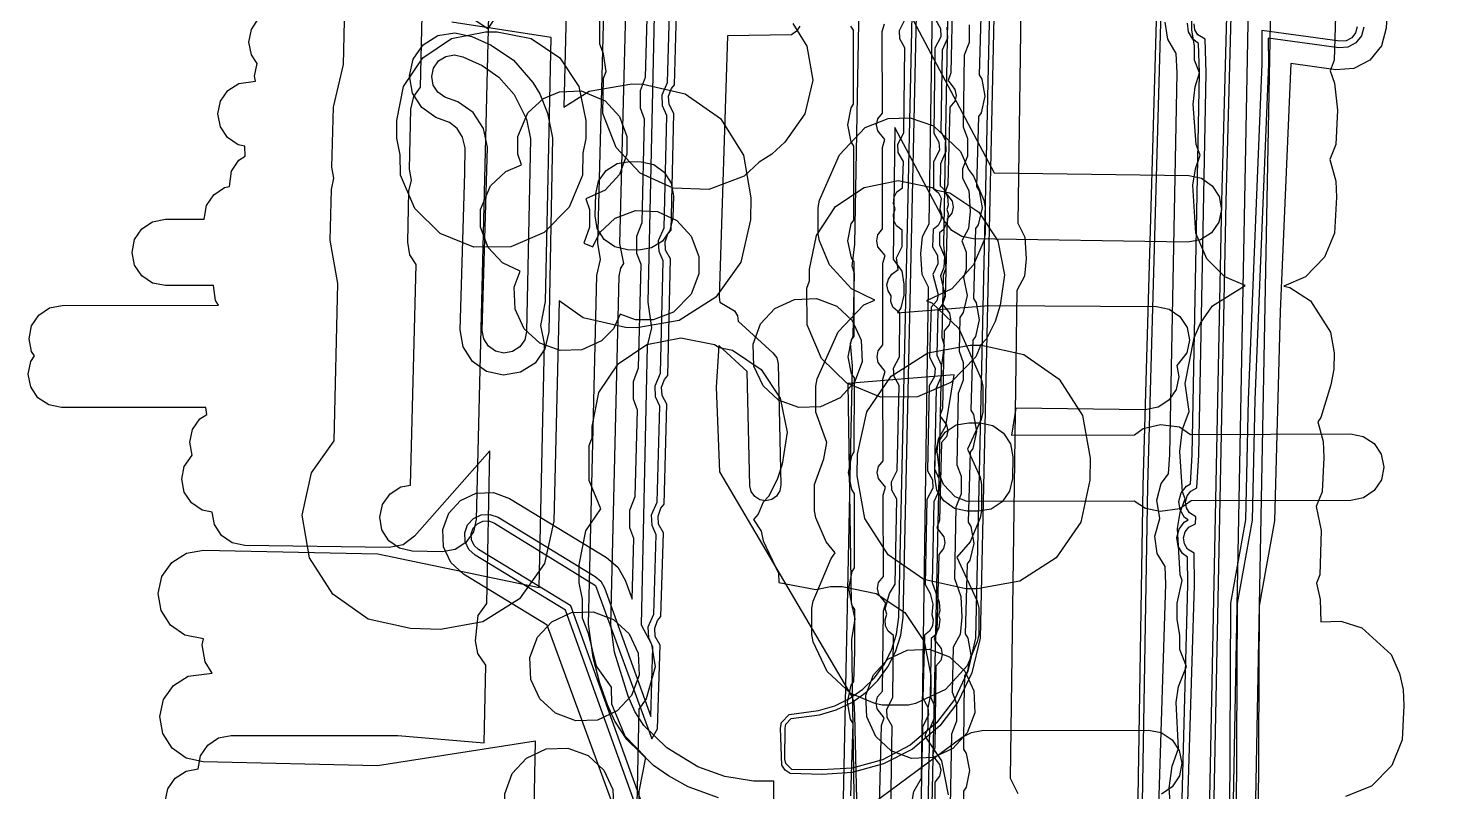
# Model space of a CAD drawing. Header units: metres. Extents: x -3943 to -3664, y 4962 to 6622.
# Drawn here: x -3849 to -3785.4, y 5211.7 to 5246.1 of the extents above; entities that cross this region are included whole.
import ezdxf

# ---------------------------------------------------------------- set-up
doc = ezdxf.new("R2010")
doc.units = ezdxf.units.M
doc.layers.add('AI_GREENING_EXCLUSIONS', color=1, linetype='Continuous')

msp = doc.modelspace()

# ---------------------------------------------------------------- linework, layer by layer
at = {"layer": 'AI_GREENING_EXCLUSIONS'}
for points in [[(-3808.787, 5304.495), (-3807.252, 5270.212), (-3807.121, 5269.806), (-3807.03, 5269.031), (-3807.129, 5268.681), (-3807.083, 5265.752), (-3806.972, 5265.407), (-3807.038, 5264.629), (-3807.172, 5264.167), (-3807.664, 5236.353), (-3807.56, 5235.302), (-3807.684, 5234.959), (-3807.741, 5232.167), (-3807.632, 5231.821), (-3807.772, 5230.794), (-3808.308, 5205.463)], [(-3808.787, 5304.495), (-3807.252, 5270.212), (-3807.121, 5269.806), (-3807.03, 5269.031), (-3807.129, 5268.681), (-3807.083, 5265.752), (-3806.972, 5265.407), (-3807.038, 5264.629), (-3807.172, 5264.167), (-3807.664, 5236.353), (-3807.56, 5235.302), (-3807.684, 5234.959), (-3807.741, 5232.167), (-3807.632, 5231.821), (-3807.772, 5230.794), (-3808.308, 5205.463)], [(-3812.306, 5205.584), (-3811.771, 5230.887), (-3811.865, 5231.908), (-3811.742, 5232.247), (-3811.712, 5233.642), (-3811.687, 5235.048), (-3811.793, 5235.381), (-3811.664, 5236.379), (-3811.163, 5264.68), (-3811.206, 5265.485), (-3811.146, 5265.651), (-3811.119, 5267.157), (-3811.185, 5268.629), (-3811.258, 5268.811), (-3811.231, 5269.663), (-3812.706, 5302.586)], [(-3812.306, 5205.584), (-3811.771, 5230.887), (-3811.865, 5231.908), (-3811.742, 5232.247), (-3811.712, 5233.642), (-3811.687, 5235.048), (-3811.793, 5235.381), (-3811.664, 5236.379), (-3811.163, 5264.68), (-3811.206, 5265.485), (-3811.146, 5265.651), (-3811.119, 5267.157), (-3811.185, 5268.629), (-3811.258, 5268.811), (-3811.231, 5269.663), (-3812.706, 5302.586)], [(-3800.386, 5109.79), (-3799.743, 5141.029), (-3800.071, 5141.366), (-3800.13, 5141.628), (-3800.274, 5146.761), (-3798.953, 5206.737), (-3798.649, 5225.482), (-3797.948, 5250.132), (-3796.846, 5302.512)], [(-3800.189, 5109.636), (-3799.54, 5141.169), (-3799.791, 5141.301), (-3799.93, 5141.634), (-3800.074, 5146.756), (-3798.753, 5206.734), (-3798.449, 5225.477), (-3797.748, 5250.125), (-3796.646, 5302.508)], [(-3793.678, 5301.819), (-3794.26, 5270.079), (-3795.124, 5238.301), (-3796.262, 5181.472), (-3796.586, 5158.029), (-3796.704, 5141.798), (-3796.63, 5134.324)], [(-3793.478, 5301.8), (-3794.06, 5270.075), (-3794.924, 5238.296), (-3796.062, 5181.469), (-3796.386, 5158.027), (-3796.504, 5141.798), (-3796.43, 5134.32)], [(-3804.305, 5295.819), (-3806.015, 5218.608), (-3806.379, 5217.037), (-3807.017, 5215.718), (-3807.826, 5214.661), (-3809.069, 5213.608), (-3810.369, 5212.934), (-3811.782, 5212.549), (-3813.149, 5212.464), (-3814.584, 5212.504), (-3814.814, 5212.656), (-3814.967, 5212.884), (-3815.018, 5214.545), (-3814.971, 5214.798), (-3814.63, 5215.171), (-3813.302, 5215.342), (-3812.576, 5215.555), (-3811.907, 5215.881), (-3811.305, 5216.307), (-3810.782, 5216.822), (-3810.349, 5217.414), (-3810.016, 5218.072), (-3809.791, 5218.784), (-3809.683, 5219.557), (-3808.903, 5254.844)], [(-3804.505, 5295.824), (-3806.215, 5218.611), (-3806.56, 5217.122), (-3807.175, 5215.84), (-3807.985, 5214.782), (-3809.163, 5213.784), (-3810.423, 5213.126), (-3811.795, 5212.748), (-3813.151, 5212.664), (-3814.509, 5212.69), (-3814.782, 5212.961), (-3814.821, 5213.154), (-3814.818, 5214.545), (-3814.784, 5214.725), (-3814.541, 5214.991), (-3813.264, 5215.145), (-3812.504, 5215.368), (-3811.804, 5215.708), (-3811.176, 5216.153), (-3810.63, 5216.691), (-3810.178, 5217.309), (-3809.83, 5217.996), (-3809.596, 5218.74), (-3809.484, 5219.541), (-3808.702, 5254.89)], [(-3792.992, 5295.765), (-3795.886, 5142.744), (-3794.702, 5142.707), (-3794.234, 5142.562), (-3788.933, 5142.45), (-3788.552, 5142.365), (-3788.232, 5142.142), (-3788.022, 5141.813), (-3787.954, 5141.428), (-3788.038, 5141.048), (-3788.262, 5140.728), (-3788.591, 5140.518), (-3788.975, 5140.45), (-3793.127, 5140.538), (-3792.462, 5137.68)], [(-3792.008, 5294.887), (-3794.867, 5143.708), (-3794.666, 5143.706), (-3794.132, 5143.56), (-3788.911, 5143.449), (-3788.149, 5143.281), (-3787.51, 5142.834), (-3787.09, 5142.176), (-3786.954, 5141.407), (-3787.123, 5140.645), (-3787.57, 5140.006)], [(-3823.737, 5285.952), (-3824.8, 5242.557), (-3823.654, 5243.28), (-3821.731, 5243.609), (-3821.223, 5243.596), (-3819.321, 5243.164), (-3817.728, 5242.038), (-3816.688, 5240.388), (-3816.358, 5238.465), (-3816.384, 5237.476), (-3816.815, 5235.573), (-3817.942, 5233.981), (-3819.592, 5232.94), (-3821.515, 5232.611), (-3822.023, 5232.624), (-3823.926, 5233.055), (-3825.013, 5233.825), (-3825.256, 5223.881), (-3825.683, 5221.979), (-3826.805, 5220.384), (-3828.452, 5219.34), (-3830.373, 5219.005), (-3831.731, 5219.037), (-3833.635, 5219.463), (-3835.231, 5220.585), (-3836.276, 5222.232), (-3836.612, 5224.154), (-3836.186, 5226.058), (-3835.171, 5227.502), (-3834.997, 5234.599), (-3835.35, 5236.551), (-3835.293, 5238.85), (-3835.182, 5239.348), (-3835.269, 5239.85), (-3835.203, 5242.549), (-3834.756, 5244.481), (-3834.562, 5252.383)], [(-3827.236, 5286.037), (-3828.755, 5223.967), (-3828.883, 5223.396), (-3829.22, 5222.918), (-3829.714, 5222.604), (-3830.29, 5222.504), (-3831.649, 5222.536), (-3832.22, 5222.664), (-3832.699, 5223), (-3833.012, 5223.495), (-3833.113, 5224.071), (-3832.985, 5224.642), (-3832.648, 5225.121), (-3832.154, 5225.435), (-3831.718, 5225.511), (-3831.475, 5235.454), (-3831.751, 5235.889), (-3831.851, 5236.465), (-3831.794, 5238.765), (-3831.683, 5239.262), (-3831.77, 5239.764), (-3831.704, 5242.464), (-3831.576, 5243.035), (-3831.28, 5243.455), (-3831.04, 5253.238)], [(-3815.326, 5210.364), (-3815.322, 5212.159), (-3816.241, 5212.155), (-3817.542, 5212.366), (-3818.75, 5212.799), (-3820.156, 5213.665), (-3821.194, 5214.674), (-3821.593, 5215.299), (-3821.904, 5215.99), (-3822.509, 5217.981), (-3822.684, 5219.219), (-3822.31, 5234.934), (-3822.232, 5235.299), (-3822.09, 5235.512), (-3822.27, 5236.404), (-3821.403, 5270.093)], [(-3817.818, 5211.405), (-3819.195, 5211.904), (-3820.085, 5212.392), (-3820.756, 5212.864), (-3821.964, 5214.037), (-3822.495, 5214.867), (-3822.826, 5215.605), (-3823.18, 5216.584), (-3823.481, 5217.742), (-3823.684, 5219.242), (-3823.31, 5234.958), (-3823.153, 5235.689), (-3823.269, 5236.428), (-3822.432, 5268.903)], [(-3820.353, 5263.704), (-3821.005, 5233.757), (-3820.844, 5232.603), (-3821.046, 5231.793), (-3821.315, 5219.214), (-3820.841, 5218.339), (-3820.681, 5217.309), (-3821.081, 5215.873), (-3821.416, 5215.402), (-3821.697, 5201.749)], [(-3785.063, 5251.885), (-3785.706, 5251.442), (-3786.469, 5251.279), (-3789.345, 5251.239), (-3788.643, 5251.058), (-3788.02, 5250.588), (-3787.624, 5249.915), (-3787.516, 5249.142), (-3787.689, 5246.113), (-3787.902, 5245.322), (-3788.415, 5244.683), (-3789.14, 5244.303), (-3789.958, 5244.246), (-3791.989, 5244.525), (-3792.471, 5233.345), (-3792.731, 5223.901), (-3793.415, 5220.071), (-3793.471, 5207.269)], [(-3822.086, 5209.704), (-3825.551, 5219.199), (-3829.329, 5221.494), (-3829.904, 5222.021), (-3830.234, 5222.729), (-3830.267, 5223.508), (-3830, 5224.241), (-3829.472, 5224.816), (-3828.765, 5225.146), (-3827.985, 5225.18), (-3827.252, 5224.912), (-3822.87, 5222.25), (-3822.36, 5221.806), (-3822.027, 5221.218), (-3821.72, 5220.364), (-3821.637, 5223.096), (-3821.819, 5223.583), (-3821.819, 5224.374), (-3821.579, 5225), (-3821.475, 5228.893), (-3821.663, 5229.394), (-3821.663, 5230.185), (-3821.429, 5230.795), (-3821.317, 5235.453), (-3821.506, 5235.953), (-3821.506, 5236.745), (-3821.272, 5237.355), (-3821.16, 5242.012), (-3821.348, 5242.512), (-3821.348, 5243.304), (-3821.114, 5243.914), (-3820.995, 5248.192)], [(-3821.046, 5209.623), (-3824.73, 5219.87), (-3828.81, 5222.348), (-3829.097, 5222.612), (-3829.262, 5222.966), (-3829.279, 5223.356), (-3829.145, 5223.722), (-3828.882, 5224.01), (-3828.528, 5224.174), (-3828.138, 5224.191), (-3827.771, 5224.058), (-3823.389, 5221.396), (-3823.134, 5221.174), (-3822.968, 5220.879), (-3820.88, 5215.073), (-3820.784, 5218.202), (-3820.973, 5218.621), (-3820.993, 5219.114), (-3820.737, 5219.683), (-3820.63, 5223.265), (-3820.819, 5223.683), (-3820.839, 5224.177), (-3820.583, 5224.746), (-3820.469, 5229.07), (-3820.664, 5229.494), (-3820.683, 5229.988), (-3820.433, 5230.552), (-3820.312, 5235.629), (-3820.506, 5236.054), (-3820.526, 5236.547), (-3820.275, 5237.111), (-3820.154, 5242.188), (-3820.348, 5242.613), (-3820.368, 5243.106), (-3820.117, 5243.67), (-3819.988, 5248.359)], [(-3820.744, 5209.671), (-3824.484, 5220.071), (-3828.654, 5222.605), (-3828.855, 5222.789), (-3828.971, 5223.037), (-3828.982, 5223.31), (-3828.889, 5223.566), (-3828.704, 5223.768), (-3828.457, 5223.883), (-3828.184, 5223.895), (-3827.927, 5223.801), (-3823.367, 5220.984), (-3820.837, 5214.068), (-3820.576, 5214.519), (-3820.462, 5218.29), (-3820.679, 5218.68), (-3820.699, 5219.054), (-3820.573, 5219.405), (-3820.422, 5219.582), (-3820.308, 5223.352), (-3820.525, 5223.743), (-3820.545, 5224.117), (-3820.419, 5224.467), (-3820.268, 5224.645), (-3820.148, 5229.159), (-3820.369, 5229.554), (-3820.389, 5229.928), (-3820.264, 5230.278), (-3820.116, 5230.451), (-3819.99, 5235.719), (-3820.212, 5236.113), (-3820.232, 5236.487), (-3820.106, 5236.838), (-3819.959, 5237.011), (-3819.833, 5242.278), (-3820.054, 5242.672), (-3820.074, 5243.047), (-3819.949, 5243.397), (-3819.801, 5243.57), (-3819.666, 5248.446)], [(-3807.254, 5247.605), (-3807.34, 5244.11), (-3807.458, 5243.762), (-3807.147, 5243.358), (-3807.101, 5243.089), (-3807.161, 5242.822), (-3807.379, 5242.561), (-3807.466, 5239.066), (-3807.583, 5238.718), (-3807.273, 5238.314), (-3807.226, 5238.045), (-3807.286, 5237.779), (-3807.504, 5237.517), (-3807.591, 5234.022), (-3807.709, 5233.674), (-3807.398, 5233.27), (-3807.351, 5233.001), (-3807.411, 5232.735), (-3807.629, 5232.473), (-3807.716, 5228.978), (-3807.834, 5228.63), (-3807.523, 5228.226), (-3807.477, 5227.957), (-3807.537, 5227.691), (-3807.755, 5227.429), (-3807.842, 5223.934), (-3807.959, 5223.586), (-3807.649, 5223.182), (-3807.602, 5222.913), (-3807.662, 5222.647), (-3807.88, 5222.385), (-3807.967, 5218.89), (-3808.085, 5218.542), (-3807.774, 5218.138), (-3807.727, 5217.869), (-3807.787, 5217.603), (-3808.005, 5217.341), (-3808.054, 5213.665), (-3808.164, 5213.314), (-3807.845, 5212.917), (-3807.793, 5212.649), (-3807.847, 5212.381), (-3808.059, 5212.115), (-3808.072, 5208.226)], [(-3829.36, 5246.86), (-3828.22, 5246.083), (-3827.807, 5246.726)], [(-3814.461, 5246.325), (-3813.829, 5245.315), (-3813.57, 5243.775), (-3813.921, 5242.254), (-3814.826, 5240.983), (-3815.413, 5240.431), (-3815.983, 5240.074), (-3816.656, 5239.441), (-3818.265, 5238.836), (-3819.867, 5238.899), (-3821.362, 5239.582), (-3822.447, 5240.735), (-3823.04, 5242.268), (-3823.006, 5243.871), (-3822.888, 5244.172), (-3823.015, 5244.963), (-3823.18, 5245.396), (-3823.18, 5246.979)], [(-3809.182, 5210.647), (-3809.001, 5211.688), (-3808.661, 5212.292), (-3808.347, 5234.442), (-3808.632, 5235.006), (-3808.689, 5235.943), (-3808.613, 5236.72), (-3808.306, 5237.296), (-3808.167, 5247.099)], [(-3805.964, 5247.173), (-3806.055, 5244.016), (-3805.934, 5243.826), (-3805.801, 5243.057), (-3805.972, 5242.295), (-3806.089, 5242.129), (-3806.18, 5238.972), (-3806.06, 5238.782), (-3805.926, 5238.013), (-3806.098, 5237.251), (-3806.214, 5237.085), (-3806.305, 5233.928), (-3806.185, 5233.738), (-3806.052, 5232.969), (-3806.223, 5232.207), (-3806.34, 5232.041), (-3806.431, 5228.884), (-3806.31, 5228.694), (-3806.177, 5227.925), (-3806.348, 5227.163), (-3806.465, 5226.997), (-3806.556, 5223.84), (-3806.435, 5223.65), (-3806.302, 5222.881), (-3806.474, 5222.119), (-3806.59, 5221.954), (-3806.681, 5218.796), (-3806.561, 5218.606), (-3806.428, 5217.837), (-3806.599, 5217.075), (-3806.716, 5216.91), (-3806.748, 5215.608), (-3806.767, 5213.598), (-3806.642, 5213.41), (-3806.493, 5212.645), (-3806.647, 5211.88), (-3806.76, 5211.711), (-3806.784, 5208.16)], [(-3804.168, 5247.023), (-3804.306, 5237.319), (-3803.991, 5236.696), (-3803.934, 5235.709), (-3804.01, 5234.932), (-3804.349, 5234.295), (-3804.661, 5212.29), (-3804.308, 5211.6)], [(-3797.349, 5210.019), (-3797.477, 5211.838), (-3797.347, 5212.836), (-3797.053, 5213.625), (-3797.168, 5215.707), (-3797.051, 5216.434), (-3796.698, 5217.325), (-3797.003, 5218.096), (-3797.003, 5218.725), (-3797.119, 5219.468), (-3797.118, 5220.186), (-3796.893, 5221.213), (-3796.981, 5221.466), (-3797.097, 5223.555), (-3796.98, 5224.282), (-3796.759, 5224.895), (-3796.875, 5225.214), (-3797.003, 5227.033), (-3796.873, 5228.031), (-3796.573, 5228.83), (-3796.751, 5230.091), (-3796.356, 5232.146), (-3796.066, 5232.822), (-3795.524, 5233.589), (-3794.048, 5234.507), (-3794.973, 5234.911), (-3795.783, 5235.721), (-3796.281, 5236.872), (-3796.413, 5239.043), (-3796.296, 5239.77), (-3796.074, 5240.387), (-3796.262, 5240.879), (-3796.39, 5242.698), (-3796.31, 5243.473), (-3796.115, 5244.1), (-3796.338, 5244.675), (-3796.338, 5245.304), (-3796.454, 5246.047), (-3796.44, 5246.864)], [(-3842.802, 5211.239), (-3842.679, 5211.811), (-3842.346, 5212.292), (-3841.855, 5212.61), (-3841.315, 5212.709), (-3841.204, 5213.298), (-3840.879, 5213.784), (-3840.392, 5214.109), (-3839.818, 5214.224), (-3832.292, 5214.224), (-3828.396, 5213.883), (-3828.329, 5217.392), (-3828.69, 5217.916), (-3828.793, 5218.492), (-3828.674, 5219.623), (-3828.277, 5220.165), (-3828.147, 5227.06), (-3831.539, 5223.201), (-3832.057, 5222.82), (-3832.687, 5222.691), (-3839.2, 5222.784), (-3839.772, 5222.906), (-3840.254, 5223.238), (-3840.572, 5223.729), (-3840.677, 5224.297), (-3841.123, 5224.386), (-3841.61, 5224.711), (-3841.935, 5225.198), (-3842.049, 5225.772), (-3841.935, 5226.346), (-3841.577, 5226.855), (-3841.69, 5227.444), (-3841.566, 5228.016), (-3841.232, 5228.497), (-3840.915, 5228.701), (-3840.96, 5229.014), (-3847.481, 5229.014), (-3848.055, 5229.129), (-3848.542, 5229.454), (-3848.867, 5229.94), (-3848.981, 5230.514), (-3848.867, 5231.088), (-3848.696, 5231.344), (-3848.828, 5231.541), (-3848.943, 5232.115), (-3848.83, 5232.689), (-3848.506, 5233.176), (-3848.019, 5233.502), (-3847.446, 5233.617), (-3840.388, 5233.627), (-3840.526, 5233.837), (-3840.616, 5234.507), (-3842.789, 5234.507), (-3843.363, 5234.621), (-3843.849, 5234.946), (-3844.175, 5235.433), (-3844.289, 5236.007), (-3844.175, 5236.581), (-3843.849, 5237.067), (-3843.363, 5237.392), (-3842.789, 5237.507), (-3841.036, 5237.507), (-3840.929, 5238.119), (-3840.604, 5238.606), (-3840.117, 5238.931), (-3839.898, 5238.975), (-3839.802, 5239.676), (-3839.471, 5240.159), (-3839.192, 5240.341), (-3839.208, 5240.796), (-3839.502, 5240.857), (-3839.986, 5241.187), (-3840.307, 5241.676), (-3840.416, 5242.251), (-3840.296, 5242.824), (-3839.967, 5243.308), (-3839.477, 5243.629), (-3838.719, 5243.736), (-3838.762, 5243.95), (-3838.648, 5244.524), (-3838.908, 5244.914), (-3839.023, 5245.488), (-3838.908, 5246.062), (-3838.583, 5246.549)], [(-3826.327, 5201.78), (-3826.077, 5213.964), (-3833.218, 5212.849), (-3841.087, 5213.032), (-3841.849, 5213.202), (-3842.488, 5213.65), (-3842.906, 5214.309), (-3843.04, 5215.078), (-3842.87, 5215.839), (-3842.422, 5216.478), (-3841.763, 5216.896), (-3840.676, 5217.023), (-3840.999, 5217.538), (-3841.129, 5218.308), (-3841.067, 5218.579), (-3841.918, 5218.749), (-3842.558, 5219.196), (-3842.978, 5219.853), (-3843.115, 5220.622), (-3842.947, 5221.384), (-3842.5, 5222.023), (-3841.842, 5222.444), (-3841.074, 5222.58), (-3833.204, 5222.418), (-3825.91, 5220.897), (-3825.675, 5231.896), (-3825.84, 5232.71), (-3825.635, 5233.791), (-3825.381, 5245.701), (-3829.859, 5246.396)], [(-3814.149, 5246.204), (-3814.301, 5245.977), (-3814.528, 5245.825), (-3817.421, 5245.772), (-3817.798, 5233.987), (-3817.761, 5233.767), (-3817.103, 5233.378), (-3816.967, 5233.141), (-3816.937, 5232.899), (-3815.363, 5231.476), (-3815.196, 5231.249), (-3815.133, 5230.974), (-3815.005, 5225.517), (-3815.051, 5225.248), (-3815.198, 5225.018), (-3815.421, 5224.861), (-3815.688, 5224.801), (-3815.957, 5224.848), (-3816.188, 5224.994), (-3816.345, 5225.218), (-3816.404, 5225.484), (-3816.525, 5230.64), (-3817.813, 5231.804), (-3817.92, 5229.93), (-3817.774, 5226.102), (-3811.801, 5215.979), (-3811.711, 5215.721), (-3811.685, 5215.144), (-3811.572, 5210.696)], [(-3811.843, 5211.502), (-3811.746, 5214.763), (-3811.866, 5214.953), (-3811.998, 5215.722), (-3811.826, 5216.483), (-3811.709, 5216.649), (-3811.674, 5217.996), (-3811.666, 5219.894), (-3811.791, 5220.081), (-3811.945, 5220.846), (-3811.794, 5221.611), (-3811.682, 5221.78), (-3811.677, 5225.12), (-3811.802, 5225.308), (-3811.956, 5226.073), (-3811.805, 5226.838), (-3811.693, 5227.007), (-3811.688, 5230.347), (-3811.813, 5230.534), (-3811.967, 5231.299), (-3811.816, 5232.065), (-3811.704, 5232.234), (-3811.699, 5235.574), (-3811.824, 5235.761), (-3811.978, 5236.526), (-3811.827, 5237.292), (-3811.715, 5237.461), (-3811.71, 5240.801), (-3811.835, 5240.988), (-3811.989, 5241.753), (-3811.838, 5242.519), (-3811.726, 5242.688), (-3811.721, 5246.028), (-3811.846, 5246.215)], [(-3809.156, 5246.713), (-3805.382, 5239.601), (-3796.597, 5239.47), (-3796.024, 5239.347), (-3795.543, 5239.014), (-3795.225, 5238.523), (-3795.119, 5237.947), (-3795.242, 5237.375), (-3795.575, 5236.893), (-3796.066, 5236.575), (-3796.642, 5236.47), (-3806.314, 5236.615), (-3806.835, 5236.717), (-3807.288, 5236.994), (-3807.616, 5237.412), (-3809.859, 5241.638), (-3809.939, 5235.704), (-3809.55, 5235.157), (-3809.449, 5234.58), (-3809.461, 5234.081), (-3809.589, 5233.509), (-3809.748, 5233.284), (-3805.616, 5233.618), (-3798.048, 5233.559), (-3797.475, 5233.44), (-3796.991, 5233.111), (-3796.669, 5232.622), (-3796.559, 5232.047), (-3796.678, 5231.474), (-3797.137, 5230.905), (-3797.041, 5230.395), (-3797.162, 5229.822), (-3797.493, 5229.34), (-3797.983, 5229.02), (-3798.558, 5228.912), (-3804.395, 5228.98), (-3804.591, 5227.765), (-3799.046, 5227.785), (-3798.646, 5228.069), (-3797.866, 5228.25), (-3797.014, 5228.139), (-3796.511, 5227.794), (-3789.293, 5227.82), (-3788.719, 5227.708), (-3788.231, 5227.384), (-3787.904, 5226.899), (-3787.788, 5226.325), (-3787.9, 5225.751), (-3788.224, 5225.263), (-3788.709, 5224.936), (-3789.283, 5224.82), (-3796.491, 5224.794), (-3796.996, 5224.439), (-3797.879, 5224.321), (-3798.553, 5224.461), (-3799.052, 5224.785), (-3806.592, 5224.778), (-3807.14, 5224.982), (-3807.667, 5225.535), (-3807.813, 5225.913), (-3807.947, 5227.021), (-3807.898, 5227.604), (-3807.563, 5228.179), (-3807.191, 5230.484), (-3811.978, 5230.089), (-3811.836, 5220.206), (-3811.665, 5219.474), (-3811.813, 5218.55), (-3811.698, 5210.535), (-3806.827, 5214.142), (-3806.407, 5214.36), (-3805.939, 5214.436), (-3798.413, 5214.462), (-3797.839, 5214.35), (-3797.351, 5214.026), (-3797.024, 5213.541), (-3796.908, 5212.967), (-3797.02, 5212.393), (-3797.343, 5211.905), (-3797.829, 5211.578)], [(-3810.554, 5211.069), (-3810.46, 5214.667), (-3810.342, 5215.015), (-3810.653, 5215.419), (-3810.699, 5215.688), (-3810.639, 5215.955), (-3810.42, 5216.216), (-3810.378, 5219.834), (-3810.27, 5220.185), (-3810.591, 5220.581), (-3810.645, 5220.848), (-3810.592, 5221.116), (-3810.381, 5221.384), (-3810.389, 5225.061), (-3810.281, 5225.412), (-3810.602, 5225.808), (-3810.656, 5226.075), (-3810.603, 5226.343), (-3810.392, 5226.611), (-3810.4, 5230.288), (-3810.292, 5230.639), (-3810.613, 5231.034), (-3810.667, 5231.302), (-3810.614, 5231.57), (-3810.403, 5231.838), (-3810.411, 5235.515), (-3810.303, 5235.866), (-3810.624, 5236.261), (-3810.678, 5236.529), (-3810.625, 5236.797), (-3810.414, 5237.065), (-3810.422, 5240.742), (-3810.314, 5241.093), (-3810.635, 5241.488), (-3810.689, 5241.756), (-3810.636, 5242.024), (-3810.425, 5242.292), (-3810.433, 5245.968), (-3810.325, 5246.32)], [(-3810.05, 5210.8), (-3809.977, 5214.633), (-3810.202, 5215.031), (-3810.222, 5215.405), (-3809.953, 5215.925), (-3809.918, 5218.73), (-3810.164, 5218.923), (-3810.286, 5219.167), (-3810.305, 5219.439), (-3810.222, 5219.686), (-3810.297, 5219.935), (-3810.102, 5220.627), (-3809.851, 5221.05), (-3809.776, 5224.883), (-3810, 5225.28), (-3810.02, 5225.655), (-3809.75, 5226.175), (-3809.674, 5230.008), (-3809.899, 5230.405), (-3809.918, 5230.779), (-3809.648, 5231.3), (-3809.63, 5233.262), (-3809.954, 5233.532), (-3810.045, 5233.79), (-3810.032, 5234.05), (-3810.17, 5234.269), (-3810.216, 5234.539), (-3810.155, 5234.805), (-3809.997, 5235.028), (-3809.707, 5235.232), (-3809.791, 5235.762), (-3809.526, 5236.278), (-3809.537, 5237.016), (-3809.785, 5237.207), (-3809.908, 5237.451), (-3809.929, 5237.723), (-3809.848, 5237.971), (-3809.924, 5238.219), (-3809.898, 5238.49), (-3809.77, 5238.732), (-3809.512, 5238.92), (-3809.476, 5240.111), (-3809.705, 5240.513), (-3809.724, 5240.887), (-3809.459, 5241.403), (-3809.409, 5245.237), (-3809.637, 5245.638), (-3809.657, 5246.013), (-3809.392, 5246.529)], [(-3808.033, 5246.512), (-3807.804, 5246.11), (-3807.785, 5245.736), (-3808.05, 5245.22), (-3808.1, 5241.386), (-3807.872, 5240.985), (-3807.852, 5240.61), (-3808.117, 5240.094), (-3808.113, 5238.87), (-3807.896, 5238.689), (-3807.773, 5238.445), (-3807.825, 5237.951), (-3807.756, 5237.727), (-3807.782, 5237.456), (-3807.91, 5237.214), (-3808.137, 5237.036), (-3808.167, 5236.261), (-3807.939, 5235.859), (-3807.919, 5235.485), (-3808.14, 5235.014), (-3807.903, 5234.092), (-3807.964, 5233.826), (-3808.225, 5233.539), (-3808.29, 5231.274), (-3808.046, 5230.779), (-3808.066, 5230.405), (-3808.316, 5229.982), (-3808.391, 5226.149), (-3808.167, 5225.752), (-3808.147, 5225.378), (-3808.417, 5224.857), (-3808.493, 5221.025), (-3808.269, 5220.627), (-3808.144, 5220.147), (-3808.199, 5219.653), (-3808.132, 5219.429), (-3808.16, 5219.158), (-3808.29, 5218.917), (-3808.518, 5218.74), (-3808.594, 5215.9), (-3808.369, 5215.502), (-3808.35, 5215.128), (-3808.619, 5214.608), (-3808.692, 5210.775)], [(-3807.51, 5246.169), (-3807.491, 5245.676), (-3807.733, 5245.121), (-3807.779, 5241.481), (-3807.577, 5241.044), (-3807.558, 5240.551), (-3807.8, 5239.995), (-3807.811, 5239.004), (-3807.66, 5238.874), (-3807.484, 5238.526), (-3807.454, 5238.137), (-3807.516, 5237.948), (-3807.458, 5237.758), (-3807.495, 5237.369), (-3807.678, 5237.025), (-3807.839, 5236.892), (-3807.847, 5236.355), (-3807.625, 5235.821), (-3807.645, 5235.328), (-3807.806, 5234.952), (-3807.604, 5234.084), (-3807.69, 5233.704), (-3807.928, 5233.378), (-3807.969, 5231.366), (-3807.772, 5230.936), (-3807.752, 5230.443), (-3807.999, 5229.882), (-3808.07, 5226.241), (-3807.873, 5225.811), (-3807.853, 5225.318), (-3808.101, 5224.757), (-3808.172, 5221.116), (-3807.855, 5220.226), (-3807.827, 5219.837), (-3807.891, 5219.648), (-3807.834, 5219.458), (-3807.874, 5219.07), (-3808.059, 5218.726), (-3808.22, 5218.595), (-3808.273, 5215.992), (-3808.075, 5215.562), (-3808.056, 5215.069), (-3808.302, 5214.508), (-3808.371, 5210.867)], [(-3806.51, 5246.27), (-3806.51, 5245.478), (-3806.733, 5244.895), (-3806.776, 5241.669), (-3806.578, 5241.145), (-3806.578, 5240.353), (-3806.801, 5239.769), (-3806.806, 5239.359), (-3806.521, 5238.795), (-3806.463, 5237.858), (-3806.537, 5237.082), (-3806.834, 5236.522), (-3806.645, 5236.019), (-3806.645, 5235.228), (-3806.769, 5234.88), (-3806.604, 5234.057), (-3806.777, 5233.296), (-3806.934, 5233.075), (-3806.964, 5231.546), (-3806.772, 5231.037), (-3806.772, 5230.245), (-3807.001, 5229.646), (-3807.065, 5226.422), (-3806.873, 5225.912), (-3806.873, 5225.12), (-3807.103, 5224.521), (-3807.167, 5221.297), (-3806.89, 5220.489), (-3806.838, 5219.552), (-3806.918, 5218.776), (-3807.228, 5218.2), (-3807.268, 5216.174), (-3807.075, 5215.662), (-3807.075, 5214.871), (-3807.304, 5214.273), (-3807.366, 5211.049)], [(-3797.977, 5210.082), (-3797.634, 5221.037), (-3797.663, 5221.834), (-3798.016, 5222.433), (-3798.125, 5223.206), (-3797.894, 5224.009), (-3798.034, 5224.834), (-3797.839, 5225.589), (-3797.512, 5226.024), (-3797.445, 5226.888), (-3797.113, 5244.101), (-3797.161, 5244.97), (-3797.546, 5245.622), (-3797.655, 5246.395)], [(-3796.968, 5208.527), (-3796.635, 5221.011), (-3796.651, 5222.26), (-3796.874, 5222.427), (-3797.072, 5222.763), (-3797.127, 5223.15), (-3797.029, 5223.528), (-3796.795, 5223.839), (-3796.627, 5223.938), (-3796.783, 5224.055), (-3796.981, 5224.391), (-3797.036, 5224.778), (-3796.938, 5225.156), (-3796.704, 5225.467), (-3796.521, 5225.575), (-3796.446, 5226.869), (-3796.113, 5244.099), (-3796.161, 5245.433), (-3796.404, 5245.616), (-3796.602, 5245.952), (-3796.657, 5246.339)], [(-3796.751, 5207.307), (-3796.335, 5221.003), (-3796.346, 5222.441), (-3796.65, 5222.627), (-3796.789, 5222.863), (-3796.827, 5223.133), (-3796.759, 5223.397), (-3796.595, 5223.616), (-3796.291, 5223.764), (-3796.274, 5224.074), (-3796.559, 5224.255), (-3796.698, 5224.491), (-3796.736, 5224.761), (-3796.668, 5225.025), (-3796.504, 5225.244), (-3796.224, 5225.389), (-3796.146, 5226.863), (-3795.813, 5244.099), (-3795.86, 5245.625), (-3796.18, 5245.816), (-3796.319, 5246.051), (-3796.357, 5246.322)], [(-3788.987, 5246.187), (-3789.061, 5245.911), (-3789.241, 5245.687), (-3789.495, 5245.554), (-3789.781, 5245.534), (-3793.289, 5246.016), (-3793.29, 5244.51), (-3793.912, 5229.364), (-3794.03, 5223.941), (-3794.714, 5220.192), (-3794.77, 5207.302)], [(-3788.687, 5246.17), (-3788.794, 5245.775), (-3789.05, 5245.455), (-3789.413, 5245.265), (-3789.822, 5245.237), (-3793.01, 5245.675), (-3792.99, 5244.498), (-3793.612, 5229.354), (-3793.73, 5223.932), (-3794.414, 5220.164), (-3794.47, 5207.294)], [(-3789.971, 5246.667), (-3790.036, 5244.675), (-3790.219, 5244.196), (-3790.016, 5243.641), (-3789.883, 5242.424), (-3789.96, 5240.879), (-3790.226, 5240.202), (-3789.958, 5239.215), (-3789.919, 5238.498), (-3790.013, 5236.872), (-3790.466, 5235.788), (-3791.321, 5234.911), (-3792.306, 5234.482), (-3792.032, 5234.421), (-3791.1, 5233.824), (-3790.194, 5232.403), (-3790.028, 5231.479), (-3790.052, 5230.744), (-3790.189, 5230.039), (-3790.639, 5228.559), (-3790.763, 5228.367), (-3790.535, 5227.476), (-3790.496, 5226.759), (-3790.573, 5225.214), (-3790.837, 5224.542), (-3790.614, 5223.457), (-3790.68, 5221.466), (-3790.822, 5221.085), (-3790.663, 5220.358), (-3790.64, 5219.35), (-3789.736, 5219.374), (-3788.788, 5219.074), (-3787.462, 5217.864), (-3787.077, 5217.008), (-3786.922, 5216.288), (-3786.883, 5215.571), (-3786.96, 5214.027), (-3787.43, 5212.861), (-3788.352, 5211.939), (-3789.517, 5211.47)], [(-3821.41, 5211.271), (-3821.41, 5211.697), (-3821.103, 5213.231), (-3822.037, 5214.185), (-3822.641, 5215.63), (-3822.657, 5216.392), (-3823.33, 5217.349), (-3823.684, 5218.819), (-3823.96, 5219.517), (-3823.96, 5220.36), (-3824.109, 5221.11), (-3824.109, 5221.912), (-3823.805, 5223.443), (-3823.136, 5224.443), (-3823.653, 5225.719), (-3823.653, 5227.302), (-3823.529, 5227.638), (-3823.529, 5228.151), (-3823.224, 5229.682), (-3822.357, 5230.979), (-3821.059, 5231.847), (-3819.529, 5232.151), (-3817.998, 5231.847), (-3817.799, 5231.713), (-3817.196, 5231.594), (-3815.898, 5230.726), (-3815.031, 5229.429), (-3814.727, 5227.898), (-3814.948, 5226.457), (-3815.16, 5225.802), (-3815.552, 5225.012), (-3815.801, 5224.745), (-3816.031, 5224.196), (-3816.243, 5223.963), (-3815.891, 5223.438), (-3815.804, 5222.997), (-3815.111, 5221.538), (-3815.095, 5221.111), (-3813.428, 5220.803), (-3812.76, 5220.936), (-3812.238, 5220.931), (-3810.707, 5220.627), (-3809.41, 5219.759), (-3808.542, 5218.462), (-3808.238, 5216.931), (-3808.238, 5216.125), (-3808.369, 5215.466), (-3808.369, 5214.541), (-3808.502, 5214.184), (-3807.759, 5213.074), (-3807.455, 5211.543)]]:
    msp.add_lwpolyline(points, dxfattribs=at)
for points in [[(-3831.166, 5244.788), (-3829.868, 5245.655), (-3828.337, 5245.959), (-3827.815, 5245.954), (-3826.284, 5245.65), (-3824.987, 5244.783), (-3824.12, 5243.485), (-3823.815, 5241.954), (-3823.815, 5241.148), (-3823.946, 5240.489), (-3823.962, 5239.487), (-3824.566, 5238.042), (-3825.69, 5236.898), (-3827.198, 5236.251), (-3828.859, 5236.235), (-3830.381, 5236.855), (-3831.525, 5237.979), (-3832.172, 5239.487), (-3832.188, 5240.408), (-3832.337, 5241.157), (-3832.337, 5241.959), (-3832.033, 5243.49), (-3831.166, 5244.788)], [(-3825.485, 5232.417), (-3825.655, 5231.655), (-3826.104, 5231.017), (-3826.763, 5230.599), (-3827.532, 5230.465), (-3828.293, 5230.635), (-3828.932, 5231.084), (-3829.35, 5231.743), (-3829.484, 5232.511), (-3829.266, 5239.6), (-3829.258, 5240.729), (-3829.376, 5241.207), (-3829.612, 5241.597), (-3829.961, 5241.86), (-3830.577, 5242.088), (-3831.215, 5242.536), (-3831.633, 5243.195), (-3831.767, 5243.964), (-3831.597, 5244.726), (-3831.148, 5245.364), (-3830.489, 5245.782), (-3829.72, 5245.916), (-3828.959, 5245.746), (-3828.078, 5245.356), (-3827.082, 5244.674), (-3826.2, 5243.674), (-3825.89, 5243.155), (-3825.533, 5242.293), (-3825.311, 5241.169), (-3825.485, 5232.417)], [(-3826.794, 5231.74), (-3827.124, 5231.531), (-3827.508, 5231.464), (-3827.889, 5231.549), (-3828.208, 5231.774), (-3828.417, 5232.103), (-3828.484, 5232.488), (-3828.248, 5240.753), (-3828.426, 5241.6), (-3828.896, 5242.319), (-3829.593, 5242.8), (-3830.172, 5243.002), (-3830.492, 5243.227), (-3830.701, 5243.556), (-3830.768, 5243.94), (-3830.682, 5244.321), (-3830.458, 5244.64), (-3830.129, 5244.849), (-3829.744, 5244.916), (-3829.363, 5244.831), (-3828.483, 5244.442), (-3827.735, 5243.916), (-3827.04, 5243.132), (-3826.493, 5242.013), (-3826.311, 5241.132), (-3826.485, 5232.44), (-3826.57, 5232.06), (-3826.794, 5231.74)], [(-3828.566, 5237.939), (-3828.117, 5239.015), (-3827.418, 5239.662), (-3826.717, 5239.955), (-3826.875, 5240.435), (-3826.875, 5241.227), (-3826.427, 5242.302), (-3825.727, 5242.95), (-3825.005, 5243.252), (-3824.019, 5243.291), (-3822.943, 5242.843), (-3822.296, 5242.143), (-3821.954, 5241.227), (-3821.954, 5240.435), (-3822.296, 5239.518), (-3822.943, 5238.819), (-3823.803, 5238.418), (-3823.645, 5237.939), (-3823.645, 5237.147), (-3823.905, 5236.424), (-3823.496, 5236.253), (-3823.184, 5236.9), (-3822.485, 5237.547), (-3821.568, 5237.889), (-3820.582, 5237.85), (-3819.701, 5237.44), (-3819.053, 5236.741), (-3818.712, 5235.824), (-3818.712, 5235.033), (-3819.053, 5234.116), (-3819.86, 5233.309), (-3820.777, 5232.968), (-3821.568, 5232.968), (-3822.254, 5233.213), (-3822.566, 5232.566), (-3823.106, 5232.025), (-3823.987, 5231.616), (-3824.973, 5231.577), (-3825.89, 5231.918), (-3826.589, 5232.566), (-3826.999, 5233.447), (-3827.038, 5234.433), (-3826.778, 5235.156), (-3827.577, 5235.531), (-3828.224, 5236.23), (-3828.566, 5237.147), (-3828.566, 5237.939)], [(-3813.434, 5229.98), (-3813.368, 5230.303), (-3812.427, 5232.425), (-3811.267, 5233.647), (-3810.761, 5233.857), (-3811.817, 5234.366), (-3812.805, 5235.44), (-3813.258, 5236.523), (-3813.323, 5236.846), (-3813.323, 5238.033), (-3813.258, 5238.356), (-3812.354, 5240.414), (-3811.194, 5241.636), (-3810.164, 5242.043), (-3809.17, 5242.07), (-3808.12, 5241.718), (-3806.896, 5240.559), (-3806.531, 5239.752), (-3806.304, 5239.439), (-3805.85, 5238.356), (-3805.785, 5238.033), (-3805.785, 5236.846), (-3805.85, 5236.523), (-3806.304, 5235.44), (-3807.291, 5234.366), (-3808.429, 5233.823), (-3808.193, 5233.729), (-3806.969, 5232.57), (-3805.961, 5230.303), (-3805.895, 5229.98), (-3805.895, 5228.793), (-3805.961, 5228.47), (-3806.588, 5227.129), (-3806.013, 5225.865), (-3805.948, 5225.543), (-3805.948, 5224.355), (-3806.013, 5224.033), (-3806.466, 5222.95), (-3807.069, 5222.261), (-3806.14, 5220.277), (-3806.075, 5219.955), (-3806.075, 5218.767), (-3806.14, 5218.445), (-3806.593, 5217.361), (-3807.581, 5216.288), (-3808.927, 5215.657), (-3809.25, 5215.592), (-3810.437, 5215.592), (-3810.76, 5215.657), (-3811.843, 5216.11), (-3812.917, 5217.098), (-3813.548, 5218.445), (-3813.613, 5218.767), (-3813.613, 5219.955), (-3813.548, 5220.277), (-3812.729, 5222.201), (-3812.556, 5222.452), (-3812.968, 5222.95), (-3813.421, 5224.033), (-3813.486, 5224.355), (-3813.486, 5225.543), (-3813.073, 5226.697), (-3812.934, 5227.432), (-3813.434, 5228.793), (-3813.434, 5229.98)], [(-3821.316, 5240.097), (-3820.746, 5239.968), (-3820.268, 5239.63), (-3819.956, 5239.135), (-3819.857, 5238.558), (-3819.883, 5237.569), (-3820.012, 5236.998), (-3820.35, 5236.52), (-3820.845, 5236.208), (-3821.422, 5236.109), (-3821.93, 5236.123), (-3822.501, 5236.252), (-3822.979, 5236.59), (-3823.291, 5237.085), (-3823.39, 5237.662), (-3823.363, 5238.651), (-3823.234, 5239.222), (-3822.896, 5239.699), (-3822.401, 5240.012), (-3821.824, 5240.11), (-3821.316, 5240.097)], [(-3811.239, 5238.94), (-3809.708, 5239.244), (-3808.177, 5238.94), (-3807.978, 5238.807), (-3807.375, 5238.687), (-3806.077, 5237.82), (-3805.21, 5236.522), (-3804.906, 5234.991), (-3805.113, 5233.62), (-3805.339, 5232.895), (-3805.731, 5232.106), (-3805.98, 5231.838), (-3806.21, 5231.289), (-3807.333, 5230.145), (-3808.841, 5229.498), (-3810.502, 5229.482), (-3812.025, 5230.102), (-3813.169, 5231.226), (-3813.816, 5232.734), (-3813.832, 5234.395), (-3813.708, 5234.731), (-3813.708, 5235.244), (-3813.403, 5236.775), (-3812.536, 5238.073), (-3811.239, 5238.94)], [(-3813.404, 5233.925), (-3812.487, 5233.584), (-3811.788, 5232.937), (-3811.379, 5232.055), (-3811.34, 5231.069), (-3811.681, 5230.152), (-3812.328, 5229.453), (-3813.21, 5229.044), (-3814.196, 5229.005), (-3815.113, 5229.346), (-3815.812, 5229.993), (-3816.221, 5230.875), (-3816.26, 5231.861), (-3815.919, 5232.778), (-3815.272, 5233.477), (-3814.39, 5233.886), (-3813.404, 5233.925)], [(-3806.46, 5231.825), (-3805.952, 5231.817), (-3804.046, 5231.403), (-3802.443, 5230.291), (-3801.387, 5228.65), (-3801.04, 5226.73), (-3801.057, 5225.741), (-3801.471, 5223.835), (-3802.583, 5222.232), (-3804.224, 5221.177), (-3806.144, 5220.829), (-3806.652, 5220.838), (-3808.558, 5221.252), (-3810.161, 5222.364), (-3811.217, 5224.005), (-3811.564, 5225.925), (-3811.546, 5226.913), (-3811.133, 5228.82), (-3810.021, 5230.423), (-3808.38, 5231.478), (-3806.46, 5231.825)], [(-3806.521, 5228.326), (-3806.013, 5228.317), (-3805.441, 5228.193), (-3804.96, 5227.859), (-3804.644, 5227.367), (-3804.54, 5226.791), (-3804.557, 5225.802), (-3804.681, 5225.23), (-3805.015, 5224.75), (-3805.507, 5224.433), (-3806.083, 5224.329), (-3806.591, 5224.338), (-3807.163, 5224.462), (-3807.643, 5224.795), (-3807.96, 5225.288), (-3808.064, 5225.864), (-3808.047, 5226.852), (-3807.923, 5227.424), (-3807.589, 5227.905), (-3807.097, 5228.222), (-3806.521, 5228.326)], [(-3823.475, 5219.797), (-3822.558, 5219.456), (-3821.859, 5218.808), (-3821.449, 5217.927), (-3821.41, 5216.941), (-3821.752, 5216.024), (-3822.399, 5215.325), (-3823.28, 5214.916), (-3824.266, 5214.876), (-3825.183, 5215.218), (-3825.882, 5215.865), (-3826.292, 5216.746), (-3826.331, 5217.733), (-3825.99, 5218.649), (-3825.342, 5219.349), (-3824.461, 5219.758), (-3823.475, 5219.797)], [(-3807.399, 5217.762), (-3806.7, 5217.115), (-3806.291, 5216.234), (-3806.252, 5215.247), (-3806.593, 5214.331), (-3807.241, 5213.631), (-3808.122, 5213.222), (-3809.108, 5213.183), (-3810.025, 5213.524), (-3810.724, 5214.172), (-3811.133, 5215.053), (-3811.173, 5216.039), (-3810.831, 5216.956), (-3810.184, 5217.655), (-3809.303, 5218.064), (-3808.316, 5218.104), (-3807.399, 5217.762)], [(-3824.615, 5213.65), (-3823.698, 5213.309), (-3822.999, 5212.661), (-3822.59, 5211.78), (-3822.55, 5210.794), (-3822.892, 5209.877), (-3823.539, 5209.178), (-3824.421, 5208.769), (-3825.407, 5208.729), (-3826.324, 5209.071), (-3827.023, 5209.718), (-3827.432, 5210.599), (-3827.471, 5211.586), (-3827.13, 5212.502), (-3826.483, 5213.202), (-3825.601, 5213.611), (-3824.615, 5213.65)]]:
    msp.add_lwpolyline(points, close=True, dxfattribs=at)

doc.saveas('drawing.dxf')
